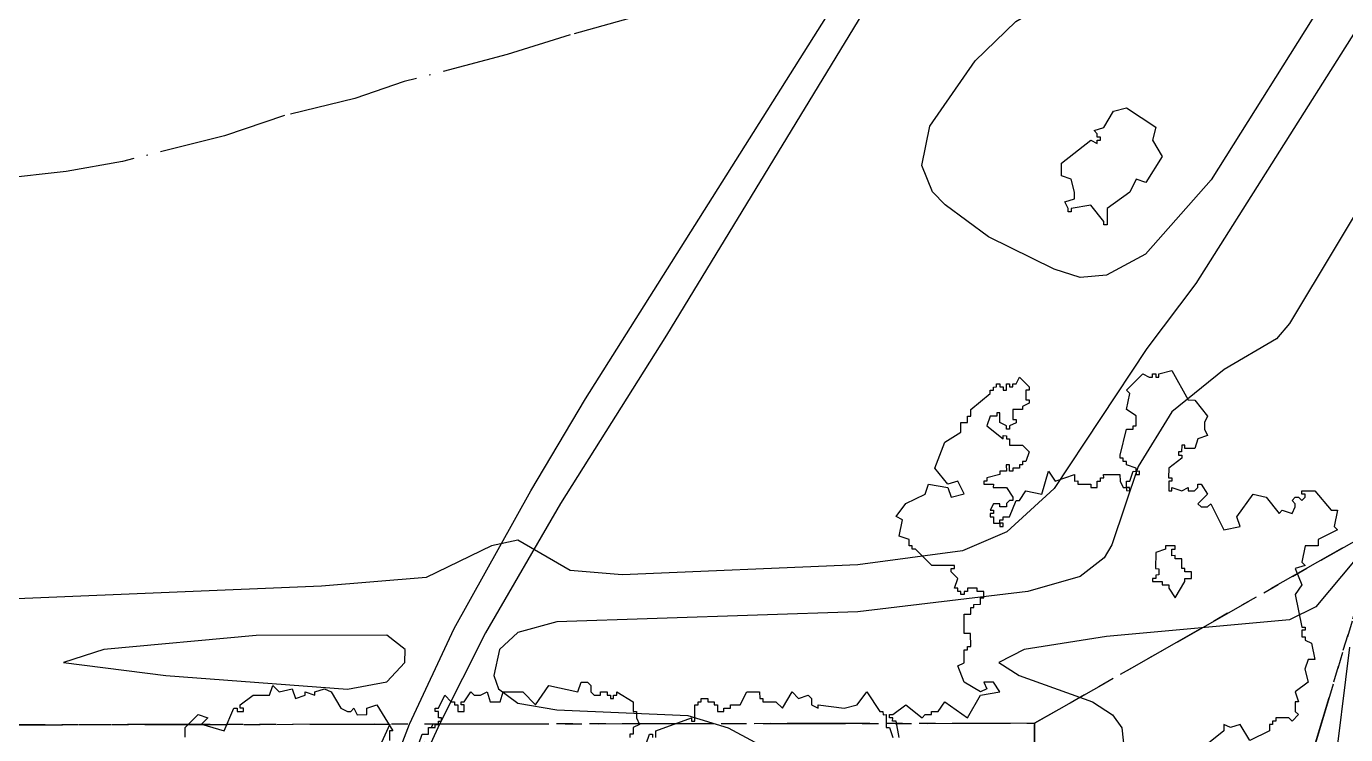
# Model space of a CAD drawing. Header units: metres. Extents: x -550 to 550, y -500 to 950.
# Drawn here: x -361.6 to -260, y -309.5 to -255 of the extents above; entities that cross this region are included whole.
import ezdxf

# ---------------------------------------------------------------- set-up
doc = ezdxf.new("R2010")
doc.units = ezdxf.units.M
doc.header["$LTSCALE"] = 2
doc.linetypes.add('DASHDOT', pattern=[3.556, 2.54, -0.508, 0, -0.508])
doc.linetypes.add('PHANTOM', pattern=[6.35, 3.175, -0.635, 0.635, -0.635, 0.635, -0.635])
for name, color, linetype in [('SITE-PATH', 84, 'CONTINUOUS'), ('SITE-PROPERTY', 7, 'PHANTOM'), ('SITE-SETBACK-WATER', 1, 'DASHDOT'), ('SITE-TREE-CANOPY', 94, 'CONTINUOUS'), ('TOPO-CONTOUR-MAJOR', 8, 'CONTINUOUS'), ('TOPO-CONTOUR-MINOR', 9, 'CONTINUOUS')]:
    doc.layers.add(name, color=color, linetype=linetype)

msp = doc.modelspace()

# ---------------------------------------------------------------- linework, layer by layer
at = {"layer": 'SITE-PATH'}
for points in [[(-296.2, -252.26), (-312.33, -278.76), (-320.49, -291.73), (-326.28, -301.68), (-329.82, -308.73), (-344.77, -341.53), (-346.32, -340.97), (-345.27, -338.15), (-337.2, -321.92), (-332.11, -308.73), (-328.69, -301.36), (-322.78, -290.74), (-318.57, -283.67), (-298.58, -251.92)], [(-259.26, -386.49), (-260.1, -379.88), (-260.88, -368.31), (-261.55, -345.11), (-261.64, -336.9), (-261.48, -330.62), (-261.15, -324.78), (-260.96, -312.97), (-259.7, -302.78)]]:
    msp.add_lwpolyline(points, dxfattribs=at)
at = {"layer": 'SITE-PROPERTY'}
for points in [[(-91.29, 364.29), (28.27, 364.14), (-149.92, -232.31), (-283.98, -308.65), (-550, -309.07), (-550, 364.89)], [(-91.29, 364.29), (28.27, 364.14), (-149.92, -232.31), (-283.98, -308.65), (-550, -309.07), (-550, 364.89)], [(-377.9, -308.79), (-337.99, -308.73), (-333.64, -308.72), (-346.84, -338.07), (-348.96, -337.74), (-351.1, -337.72), (-353.22, -337.99), (-355.29, -338.56), (-357.25, -339.41), (-359.08, -340.53), (-360.72, -341.9), (-362.16, -343.48)], [(-335.24, -350.12), (-335.68, -348.35), (-336.33, -346.64), (-337.19, -345.02), (-338.23, -343.52), (-339.44, -342.15), (-340.81, -340.94), (-342.32, -339.89), (-343.94, -339.04), (-330.29, -308.7), (-283.98, -308.65), (-283.91, -340.49)]]:
    msp.add_lwpolyline(points, close=True, dxfattribs=at)
for points in [[(-283.91, -340.49), (-283.98, -308.65), (-257.33, -293.48), (-263.13, -312.76)], [(-263.13, -312.76), (-257.33, -293.48)]]:
    msp.add_lwpolyline(points, dxfattribs=at)
at = {"layer": 'SITE-SETBACK-WATER'}
msp.add_lwpolyline([(-307.61, -252.23), (-319.76, -255.62), (-324.61, -257.14), (-332.52, -259.22), (-336.34, -260.52), (-341.74, -261.83), (-346.37, -263.39), (-354.22, -265.37), (-358.57, -266.15), (-366.03, -266.98)], dxfattribs=at)
at = {"layer": 'SITE-TREE-CANOPY'}
for points in [[(-281.4, -268.99), (-281.65, -268.49), (-280.9, -268.24), (-280.9, -267.74), (-281.15, -266.74), (-281.9, -266.49), (-281.9, -265.49), (-279.65, -263.74), (-279.15, -263.99), (-279.15, -263.73), (-278.9, -263.73), (-278.9, -263.49), (-279.15, -263.49), (-279.15, -263.25), (-279.4, -262.99), (-278.65, -262.75), (-277.9, -261.49), (-276.9, -261.23), (-274.65, -262.74), (-274.91, -263.74), (-274.16, -264.99), (-275.4, -266.99), (-276.15, -266.74), (-276.65, -267.74), (-278.4, -268.99), (-278.4, -270.24), (-278.65, -270.24), (-278.65, -269.99), (-279.65, -268.74), (-281.15, -268.99), (-281.15, -269.24), (-281.4, -269.24)], [(-276.16, -289.49), (-275.9, -289.49), (-275.9, -289.23), (-276.16, -289.25)], [(-276.9, -290.73), (-276.65, -290.74), (-276.66, -290.49), (-276.9, -290.49)], [(-286.65, -293.49), (-286.4, -293.49), (-286.4, -293.24), (-286.65, -293.24)], [(-273.16, -298.99), (-272.4, -297.74), (-272.4, -297.49), (-271.9, -297.49), (-271.9, -296.99), (-272.4, -296.99), (-272.4, -296.74), (-272.65, -296.74), (-272.65, -295.99), (-273.15, -295.99), (-273.15, -295.73), (-273.4, -295.75), (-273.4, -295.24), (-273.15, -295.25), (-273.15, -294.99), (-273.9, -294.99), (-273.9, -295.24), (-274.65, -295.49), (-274.66, -296.74), (-274.4, -296.75), (-274.4, -297.23), (-274.65, -297.25), (-274.65, -297.49), (-274.9, -297.49), (-274.9, -297.73), (-274.15, -297.74), (-274.15, -297.99), (-273.65, -297.99), (-273.65, -298.24)]]:
    msp.add_lwpolyline(points, close=True, dxfattribs=at)
for points in [[(-294.4, -309.74), (-294.65, -308.49), (-294.91, -308.49), (-294.9, -308.24), (-295.15, -308.24), (-295.15, -307.98), (-294.9, -307.99), (-293.9, -307.24), (-292.65, -308.24), (-292.4, -307.99), (-291.91, -307.99), (-291.91, -307.74), (-291.4, -307.75), (-290.9, -306.99), (-289.15, -308.24), (-288.15, -306.49), (-286.65, -306.24), (-287.15, -305.49), (-287.9, -305.49), (-287.65, -305.99), (-288.15, -306.24), (-289.4, -305.49), (-289.9, -304.24), (-289.4, -303.99), (-289.41, -302.99), (-289.15, -302.99), (-289.15, -302.74), (-288.9, -302.74), (-288.91, -301.74), (-289.4, -301.74), (-289.4, -300.24), (-288.9, -300.24), (-288.9, -299.74), (-288.65, -299.74), (-288.65, -299.5), (-288.15, -299.48), (-288.15, -298.98), (-287.9, -298.98), (-287.9, -298.5), (-288.4, -298.49), (-288.4, -298.24), (-289.15, -298.24), (-289.15, -298.49), (-289.4, -298.49), (-289.4, -298.74), (-289.65, -298.74), (-289.65, -298.49), (-289.9, -298.49), (-289.9, -298.24), (-290.15, -298.24), (-289.9, -297.49), (-290.4, -296.99), (-290.4, -296.73), (-290.16, -296.73), (-290.16, -296.49), (-291.9, -296.49), (-293.15, -295.24), (-293.41, -295.24), (-293.4, -294.99), (-293.65, -294.99), (-293.65, -294.49), (-294.4, -294.24), (-294.15, -292.99), (-294.65, -292.73), (-293.9, -291.73), (-292.4, -290.99), (-292.16, -290.24), (-290.65, -290.49), (-290.4, -291.24), (-289.4, -290.98), (-289.9, -289.99), (-290.65, -290.24), (-291.65, -288.99), (-290.9, -286.99), (-289.65, -286.23), (-289.66, -285.49), (-289.15, -285.49), (-289.15, -284.99), (-288.9, -284.99), (-288.9, -284.49), (-287.4, -283.25), (-287.4, -282.99), (-287.15, -282.99), (-287.15, -282.75), (-286.91, -282.73), (-286.91, -282.49), (-286.65, -282.49), (-286.65, -282.73), (-286.4, -282.73), (-286.4, -282.99), (-286.15, -282.99), (-286.15, -282.49), (-285.9, -282.49), (-285.9, -282.74), (-285.66, -282.74), (-285.66, -282.49), (-285.4, -282.49), (-285.15, -281.99), (-284.41, -282.74), (-284.41, -282.99), (-284.65, -282.99), (-284.65, -283.74), (-284.4, -283.74), (-284.4, -283.99), (-284.9, -284.24), (-284.9, -284.49), (-285.65, -284.49), (-285.65, -285.24), (-285.4, -285.24), (-285.4, -285.5), (-285.91, -285.74), (-285.91, -285.99), (-286.15, -285.99), (-286.15, -285.74), (-286.65, -285.49), (-286.66, -284.74), (-286.9, -284.74), (-286.9, -284.99), (-287.4, -284.99), (-287.65, -285.74), (-286.41, -286.74), (-286.41, -286.49), (-286.15, -286.5), (-286.15, -286.74), (-285.9, -286.74), (-285.9, -287.24), (-284.9, -287.24), (-284.41, -287.74), (-284.65, -288.49), (-284.9, -288.49), (-284.91, -288.74), (-285.15, -288.74), (-285.15, -288.99), (-285.65, -288.99), (-285.65, -289.24), (-285.9, -289.24), (-285.9, -288.74), (-286.16, -288.74), (-286.15, -289.24), (-286.65, -289.24), (-286.65, -289.49), (-287.65, -289.74), (-287.65, -289.99), (-287.9, -289.99), (-287.9, -290.24), (-287.15, -290.24), (-287.16, -290.49), (-286.15, -290.49), (-285.65, -291.23), (-285.65, -291.49), (-285.9, -291.49), (-286.15, -291.73), (-286.15, -291.99), (-286.65, -291.99), (-286.65, -291.74), (-287.15, -291.74), (-287.4, -292.24), (-287.15, -292.24), (-287.15, -292.49), (-287.4, -292.49), (-287.4, -292.74), (-287.15, -292.75), (-287.15, -293.23), (-286.65, -293.24), (-286.65, -292.99), (-286.4, -292.99), (-286.4, -292.74), (-285.9, -292.74), (-285.4, -291.49), (-285.15, -291.49), (-284.66, -290.74), (-283.41, -290.99), (-282.9, -289.24), (-282.4, -289.99), (-280.9, -289.49), (-280.9, -290), (-280.65, -289.98), (-280.65, -290.24), (-279.65, -290.24), (-279.65, -290.49), (-279.16, -290.49), (-279.16, -289.99), (-278.9, -289.99), (-278.9, -289.74), (-278.65, -289.74), (-278.66, -289.49), (-277.41, -289.49), (-277.4, -289.99), (-277.15, -290.49), (-276.9, -290.49), (-276.9, -289.99), (-276.65, -289.99), (-276.4, -289.24), (-276.16, -289.25), (-276.15, -288.99), (-276.9, -288.74), (-276.91, -288.49), (-277.15, -288.49), (-277.15, -288.24), (-277.4, -288.24), (-277.4, -287.99), (-276.9, -285.99), (-276.4, -285.99), (-276.4, -285.74), (-276.15, -285.74), (-276.15, -284.98), (-276.9, -284.49), (-276.65, -283.24), (-276.91, -282.99), (-275.65, -281.74), (-275.16, -281.99), (-274.9, -281.99), (-274.9, -281.74), (-274.65, -281.74), (-274.65, -281.99), (-274.4, -282), (-274.4, -281.74), (-273.41, -281.48), (-272.15, -283.74), (-271.65, -283.75), (-270.65, -284.99), (-270.9, -285.49), (-270.9, -285.99), (-270.65, -286.49), (-271.4, -286.74), (-271.65, -287.49), (-272.4, -287.49), (-272.4, -287.24), (-272.65, -287.24), (-272.66, -287.74), (-272.9, -287.74), (-272.9, -287.99), (-272.65, -287.99), (-272.65, -288.24), (-273.65, -288.99), (-273.66, -289.74), (-273.4, -289.74), (-273.4, -289.99), (-273.65, -289.99), (-273.65, -290.74), (-273.4, -290.74), (-273.4, -290.49), (-272.65, -290.74), (-272.15, -290.49), (-272.15, -290.74), (-271.66, -290.74), (-271.4, -290.49), (-271.4, -290.24), (-271.15, -290.24), (-270.65, -290.99), (-271.4, -291.74), (-271.15, -291.99), (-270.65, -291.99), (-270.4, -291.74), (-269.41, -293.74), (-268.15, -293.49), (-268.4, -292.74), (-267.15, -290.99), (-266.15, -291.24), (-265.15, -292.49), (-264.9, -292.24), (-264.15, -292.49), (-263.9, -291.99), (-263.9, -291.74), (-264.15, -291.49), (-263.9, -291.24), (-263.65, -291.24), (-263.4, -291.49), (-263.15, -291.24), (-263.15, -290.99), (-263.4, -290.99), (-263.4, -290.74), (-262.4, -290.74), (-261.15, -292.24), (-260.65, -292.24), (-260.9, -293.49), (-260.65, -293.74), (-262.15, -294.49), (-262.15, -294.99), (-263.15, -294.99), (-263.4, -296.24), (-263.15, -296.49), (-263.9, -296.74), (-263.4, -297.99), (-263.9, -298.74), (-263.4, -301.24), (-263.15, -301.24), (-263.15, -301.49), (-263.4, -301.49), (-263.4, -301.99), (-263.15, -301.99), (-263.15, -302.24), (-262.65, -302.49), (-262.4, -303.74), (-262.9, -303.74), (-263.16, -304.49), (-262.9, -305.49), (-263.9, -306.24), (-263.65, -306.99), (-263.9, -306.99), (-263.9, -307.74), (-263.65, -307.99), (-264.15, -308.49), (-264.4, -308.24), (-265.4, -308.24), (-265.4, -308.49), (-265.65, -308.49), (-265.65, -308.74), (-265.9, -308.74), (-265.9, -309.24), (-267.4, -309.99), (-268.15, -308.74), (-268.9, -308.99), (-269.4, -308.74), (-269.41, -309.24), (-271.9, -311.24)], [(-349.4, -309.73), (-349.4, -308.99), (-348.4, -307.99), (-347.66, -308.24), (-348.15, -308.73), (-346.4, -309.24), (-345.65, -307.49), (-345.4, -307.49), (-345.4, -307.74), (-344.9, -307.74), (-344.9, -307.49), (-345.15, -307.49), (-345.15, -307.24), (-344.16, -306.49), (-342.91, -306.5), (-342.65, -305.74), (-342.15, -306.24), (-341.16, -305.99), (-340.9, -306.74), (-340.15, -306.49), (-340.15, -306.24), (-339.4, -306.49), (-339.4, -306.24), (-338.66, -305.99), (-338.15, -306.23), (-337.4, -307.49), (-336.9, -307.74), (-336.65, -307.74), (-336.4, -307.49), (-336.15, -308), (-335.4, -307.99), (-335.4, -307.48), (-334.65, -307.24), (-333.4, -309.24), (-333.65, -309.24), (-333.65, -309.99)], [(-331.4, -310.24), (-331.15, -309.49), (-330.65, -309.49), (-330.65, -308.99), (-330.15, -308.99), (-330.15, -308.74), (-329.9, -308.74), (-329.9, -308.49), (-329.66, -308.49), (-329.65, -308.24), (-329.9, -308.24), (-329.9, -307.74), (-330.15, -307.74), (-330.15, -307.49), (-329.9, -307.49), (-329.4, -306.49), (-328.9, -306.99), (-328.65, -306.99), (-328.65, -307.24), (-328.4, -307.24), (-328.4, -307.74), (-327.91, -307.74), (-327.9, -307.24), (-328.15, -307.24), (-328.15, -306.99), (-327.9, -306.99), (-327.4, -306.24), (-327.15, -306.49), (-326.65, -306.48), (-326.15, -306.24), (-325.9, -306.99), (-325.15, -306.99), (-324.9, -306.24), (-323.4, -306.24), (-322.41, -307.24), (-321.4, -305.74), (-319.15, -306.24), (-318.9, -305.49), (-318.4, -305.49), (-318.15, -305.74), (-318.16, -306.24), (-317.9, -306.49), (-317.4, -306.49), (-317.4, -306.24), (-316.91, -306.24), (-316.91, -306.49), (-316.65, -306.49), (-316.65, -306.74), (-316.4, -306.74), (-316.4, -306.49), (-316.15, -306.49), (-316.15, -306.24), (-314.9, -306.99), (-314.9, -307.74), (-314.65, -307.74), (-314.65, -308.24), (-314.4, -308.74), (-314.9, -308.99), (-314.9, -309.49), (-315.15, -309.49), (-315.15, -309.74)], [(-313.15, -309.74), (-313.15, -309.24), (-310.4, -308.24), (-310.41, -308.49), (-310.15, -308.49), (-310.15, -307.24), (-309.9, -307.24), (-309.9, -306.99), (-309.65, -306.99), (-309.65, -306.74), (-309.15, -306.74), (-309.15, -306.99), (-308.65, -306.99), (-308.65, -307.24), (-308.4, -307.24), (-308.4, -307.74), (-307.9, -307.74), (-307.9, -307.49), (-307.4, -307.49), (-307.4, -307.24), (-306.65, -307.23), (-306.15, -306.23), (-305.16, -306.24), (-305.15, -306.74), (-304.9, -306.74), (-304.9, -306.99), (-303.9, -306.99), (-303.4, -307.5), (-302.66, -306.24), (-302.15, -306.74), (-301.41, -306.49), (-301.15, -306.74), (-301.15, -307.24), (-300.66, -307.49), (-300.66, -307.24), (-298.65, -307.49), (-297.65, -307.24), (-296.9, -306.24), (-295.9, -307.74), (-295.66, -307.74), (-295.65, -308), (-295.4, -307.98), (-295.4, -308.99), (-295.15, -308.99), (-294.9, -309.74)], [(-313.9, -310.24), (-313.65, -309.49), (-313.41, -309.49), (-313.41, -309.74)]]:
    msp.add_lwpolyline(points, dxfattribs=at)
at = {"layer": 'TOPO-CONTOUR-MAJOR'}
msp.add_lwpolyline([(-259.3, -255.35), (-271.55, -274.76), (-275.33, -279.79), (-282.48, -290.57), (-286.12, -293.9), (-289.53, -295.37), (-297.59, -296.44), (-315.73, -297.23), (-319.76, -296.89), (-323.79, -294.55), (-325.81, -294.99), (-330.84, -297.43), (-338.9, -298.1), (-396.34, -300.49)], dxfattribs=at)
at = {"layer": 'TOPO-CONTOUR-MINOR'}
for points in [[(-258.25, -248.56), (-261.48, -252.59), (-270.39, -266.78), (-275.43, -272.5), (-278.45, -274.12), (-280.46, -274.31), (-282.48, -273.67), (-287.52, -271.19), (-290.86, -268.71), (-291.84, -267.7), (-292.67, -265.69), (-292.05, -262.66), (-288.55, -257.63), (-285.43, -254.6), (-283.49, -253.46), (-276.43, -250.79), (-271.84, -248.56), (-270.15, -247.55), (-268.05, -245.53), (-267.48, -243.52), (-268.08, -240.5), (-268.06, -238.48), (-266.86, -235.46), (-258.3, -226.72)], [(-253.42, -259.64), (-264.34, -277.85), (-265.35, -279.04), (-269.38, -281.41), (-273.41, -284.65), (-276.01, -288.86), (-278.03, -294.91), (-278.62, -295.92), (-280.46, -297.35), (-284.49, -298.49), (-297.59, -300.08), (-320.77, -300.83), (-323.79, -301.65), (-325.18, -302.97), (-325.63, -304.98), (-325.27, -305.99), (-323.79, -307.11), (-320.77, -307.61), (-310.69, -308.05), (-307.58, -309.01), (-303.8, -311.03)], [(-259.3, -296.05), (-262.33, -299.68), (-264.34, -300.68), (-278.45, -301.96), (-284.78, -302.97), (-286.73, -303.98), (-285.18, -304.98), (-279.51, -307), (-277.97, -308.01), (-277.27, -309.01), (-275.42, -326.14)]]:
    msp.add_lwpolyline(points, dxfattribs=at)
msp.add_lwpolyline([(-343.94, -301.9), (-355.65, -302.97), (-358.76, -303.98), (-350.9, -304.98), (-336.89, -306.02), (-333.87, -305.47), (-332.47, -303.98), (-332.46, -302.97), (-333.87, -301.86)], close=True, dxfattribs=at)

doc.saveas('drawing.dxf')
